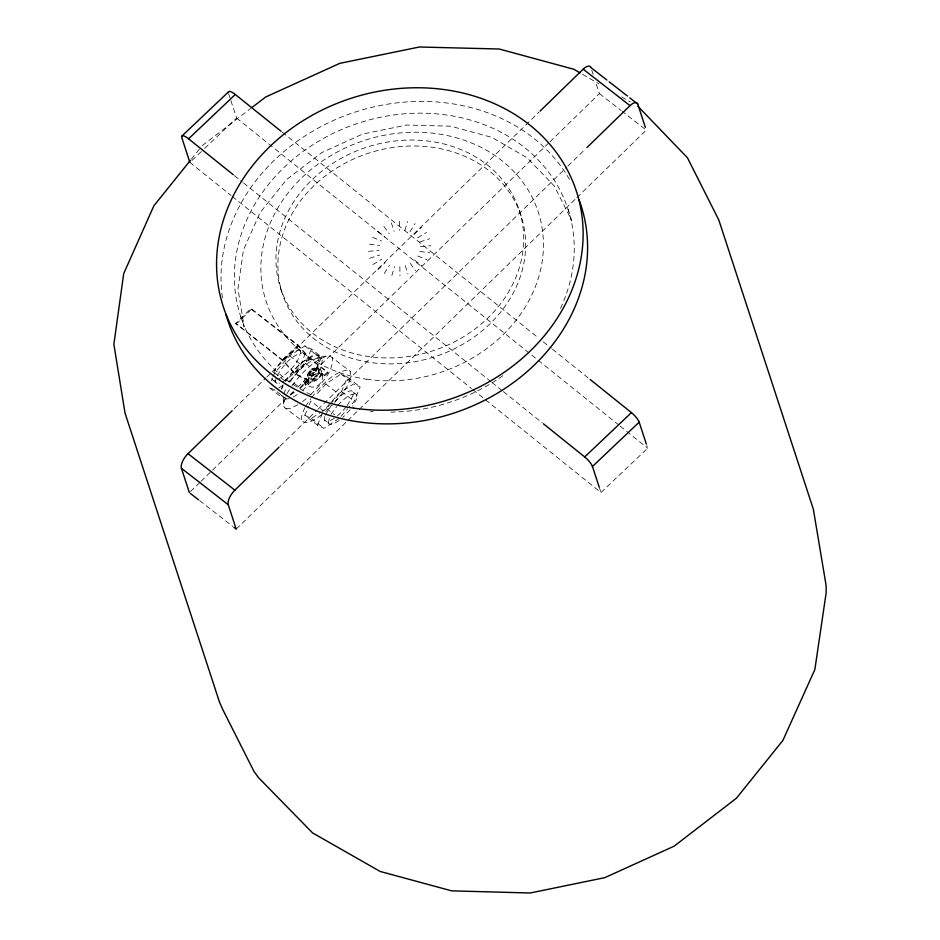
<?xml version="1.0" encoding="UTF-8"?>
<svg xmlns="http://www.w3.org/2000/svg" width="940" height="940" viewBox="0 0 940 940"><rect width="100%" height="100%" fill="white"/><g stroke="black" fill="none" stroke-linecap="round" stroke-linejoin="round"><path stroke-width="0.7" stroke-dasharray="4.7 3.53" d="M321.539 414.775C316.569 418.535 311.011 422.636 304.525 422.636L284.186 407.185C282.693 400.581 283.328 393.202 286.583 387.174M339.129 420.544L333.994 423.646L330.175 424.539L324.453 420.11L324.711 416.514M328.248 423.071L329.728 416.89M334.899 401.462C339.457 396.798 344.604 391.686 351.302 390.652L353.228 392.109L352.958 395.705L347.177 405.669M353.228 392.109L357.036 395.07L356.765 398.666L352.664 406.233M276.125 377.856L275.538 381.711L277.159 383.508L279.544 383.144M283.457 404.024L286.477 394.741M404.893 230.5L407.502 221.464M391.874 275.561L394.483 266.561M271.401 380.712L272.494 378.115M273.035 376.811L274.668 372.921L289.637 355.814L304.842 345.92L311.363 349.01L321.504 356.906L315.535 371.194L300.553 388.302L290.413 380.406L288.075 381.922M281.554 388.608L283.175 384.707M290.413 380.406L305.382 363.298L311.363 349.01M339.223 418.406L324.018 428.311L317.497 425.209L304.819 415.339L308.626 406.245M309.166 404.952L310.799 401.051L323.478 410.921L338.447 393.825L353.652 383.92L360.173 387.022L354.204 401.298L348.587 407.713M317.497 425.209L322.937 412.225M330.293 404.259L341.526 391.428L347.495 377.152L340.973 374.049L325.769 383.955L315.476 395.705M281.518 389.336L283.034 385.929M304.948 407.561L302.363 413.365L301.411 418.006L302.139 421.167M325.322 415.221L331.338 405.363M273.399 372.757C279.051 362.934 287.44 352.042 299.096 349.751L304.513 354.498C302.339 366.565 292.105 376.118 281.976 382.251M277.206 375.718C282.858 365.895 291.236 355.003 302.892 352.712M319.189 372.945L317.92 368.515L319.189 372.945L316.733 376.975L312.409 379.548L308.767 379.173L307.498 374.731L309.953 370.713L314.277 368.139C326.65 366.729 324.464 385.964 313.937 386.974C303.69 388.855 304.595 371.3 313.384 369.479M318.355 369.831L314.712 369.455L310.388 372.04L307.921 376.059L307.498 374.731M308.767 379.173L308.332 377.845L311.974 378.221L316.298 375.647L318.754 371.629M409.922 231.863L415.034 223.508M285.431 381.722C293.315 370.806 303.127 357.846 317.132 355.438L322.032 358.951C323.09 371.723 310.952 381.64 302.88 390.159M286.994 393.578L289.685 389.195M305.618 406.456L310.717 398.689M384.331 273.517L389.454 265.197M330.939 414.305L336.92 406.374M322.162 373.262L321.269 374.496A16.944 14.453 -18.1 0 1 317.826 377.774L312.409 380.359L308.778 380.441L294.478 373.086L282.599 359.903L235.693 323.384L251.039 308.449L297.957 344.968L309.824 358.152L327.566 371.97L327.86 372.851L324.723 375.906L322.162 373.262L324.723 375.906M322.444 374.144L321.562 375.377A16.944 14.453 -18.1 0 1 318.108 378.656L312.703 381.24L309.072 381.323L294.761 373.967L282.893 360.784L235.693 323.384M289.732 382.039C299.261 368.868 312.456 355.531 329.999 355.99L350.326 371.441C352.336 383.473 341.725 393.602 334.84 402.355M291.894 385.858C300.988 373.85 311.81 361.912 326.145 356.319M311.587 397.538C321.221 386.14 332.313 372.158 347.953 369.972L350.326 371.441M191.337 159.201L200.479 147.827M284.808 380.818L299.778 363.71L314.982 353.816L321.504 356.906M321.868 411.579L326.544 408.536L329.353 405.328M341.091 416.267L347.647 408.782M337.812 405.399C342.571 400.334 347.976 394.777 355.109 393.613L357.036 395.07M346.343 406.856C340.785 412.86 334.852 420.086 326.368 421.578L324.453 420.11M350.138 409.816L342.912 417.301M414.246 234.366L421.531 227.257M235.987 324.265L251.333 309.331L251.039 308.449M234.26 408.689L265.785 378.009M266.843 376.987L271.049 372.886M272.095 371.864L539.031 112.13M303.514 381.476L306.393 378.679L307.662 379.666L308.52 382.31L305.641 385.106L304.372 384.119L303.514 381.476L304.783 382.463L305.641 385.106M190.421 491.608L199.891 482.396M200.937 481.374L211.453 471.152M212.499 470.129L286.101 398.513M290.307 394.412L293.456 391.346M297.663 387.257L548.948 142.739M550.006 141.717L599.414 93.624L595.384 81.287M304.783 382.463L307.662 379.666M304.372 384.119L307.251 381.323L306.393 378.679M324.429 375.025L327.566 371.97M280.05 446.171L316.839 410.38M317.885 409.358L566.949 167.003M568.007 165.981L584.821 149.625M236.21 529.103L346.613 421.684M347.659 420.662L358.175 410.428M359.233 409.405L575.821 198.645M576.866 197.623L646.262 130.096L622.268 111.425M377.845 269.768L385.13 262.695M299.837 387.785C307.909 379.267 320.046 369.349 318.989 356.577M310.623 394.777C319.976 384.531 333.923 372.498 332.372 357.459M325.816 411.379L332.255 405.246M192.018 160.399L203.698 149.319M204.755 148.32L236.621 118.099L230.429 99.158M472.726 389.548L600.966 492.537L647.695 448.216L646.802 445.478M312.033 371.03C302.809 382.627 324.958 371.641 313.525 369.267M302.515 401.65L307.862 397.397M202.3 145.559L250.71 108.464M278.722 388.02L283.398 384.965M290.037 395.153L294.714 392.109M304.819 415.339L311.34 418.441L320.704 412.343M290.178 394.683L294.831 391.769M293.221 397.056L297.874 394.142M297.874 404.74L290.425 408.324L286.571 408.653L284.186 407.185M417.583 237.82L426.525 232.462M372.839 264.575L381.793 259.228M278.181 379.29C288.298 373.156 298.532 363.604 300.706 351.537L299.096 349.751M312.914 370.501L315.417 370.09L316.404 370.853M419.698 242.015L429.697 238.748M369.667 258.277L379.678 255.034M317.238 368.421C313.76 368.421 307.944 371.218 309.859 375.507M271.731 378.75L273.352 380.547L275.737 380.183M420.45 246.656L430.826 245.716M368.539 251.321L378.926 250.393M317.168 358.058L320.176 357.799L322.032 358.951M289.262 398.689L286.242 398.948L281.342 395.435L283.199 396.574M419.781 251.427L429.839 252.86M369.538 244.165L379.596 245.634M417.748 255.986L426.784 259.71M372.581 237.315L381.628 241.063M582.565 74.342L598.921 83.789M621.587 96.891L630.399 101.978M599.414 93.624L621.129 110.532M414.493 260.051L421.884 265.808M377.481 231.228L384.883 236.998M347.495 377.152L360.173 387.022M304.842 345.92L314.982 353.816M340.973 374.049L353.652 383.92M251.333 309.331L298.238 345.849L310.106 359.033L327.86 372.851M305.382 363.298L315.535 371.194M341.526 391.428L354.204 401.298M289.637 355.814L299.778 363.71M325.769 383.955L338.447 393.825M307.251 381.323L308.52 382.31M326.544 408.536L334.616 414.81M274.668 372.921L283.68 379.936M273.352 380.547L277.159 383.508M311.34 418.441L324.018 428.311M199.656 500.644L232.791 526.435M282.235 132.199L538.691 338.153M543.273 341.831L551.287 348.258M552.426 349.187L589.063 378.609M236.621 118.099L619.072 425.233M620.212 426.149L647.695 448.216M234.366 175.592L242.379 182.031M243.519 182.947L490.821 381.546M491.961 382.474L502.265 390.746M503.405 391.663L542.333 422.93M189.892 162.42L231.111 195.52M232.262 196.437L471.575 388.631M322.655 375.213C317.109 369.772 306.334 378.597 308.261 385.423M309.565 374.625C312.092 377.093 316.991 373.086 316.11 369.972M306.652 380.488C312.197 385.929 322.972 377.116 321.045 370.278M410.216 263.329L415.48 270.72M383.884 226.317L389.16 233.731M591.801 70.324L593.14 74.436M568.077 209.385L571.708 220.489L554.4 186.155L527.105 157.791L491.69 137.322L450.565 126.16L406.527 125.055L362.593 134.079L321.75 152.621L286.782 179.422L260.063 212.651L243.425 250.04L237.996 289.05L244.153 327.014L240.523 315.911M519.221 210.161A125.537 107.031 -18.1 0 1 368.762 356.565A125.537 107.031 -18.1 0 1 311.528 180.233A125.537 107.031 -18.1 0 1 519.221 210.161L521.16 216.106A125.537 107.031 -18.1 0 1 370.713 362.511A125.537 107.031 -18.1 0 1 313.478 186.179A125.537 107.031 -18.1 0 1 521.16 216.106M599.18 487.061L600.966 492.537M228.655 93.742L229.983 97.807M314.277 368.139L314.712 369.455M316.298 375.647L316.733 376.975M309.953 370.713L310.388 372.04M311.974 378.221L312.409 379.548M280.461 287.805L282.399 293.75M305.899 378.62L306.193 379.502M391.369 222.909L394.154 231.463M405.222 265.585L407.995 274.116M399.43 221.264L399.512 230.359M399.864 266.69L399.947 275.772M222.451 297.792A185.756 158.39 -18.1 0 1 353.005 112.788A185.756 158.39 -18.1 0 1 570.004 180.292M311.093 394.8A172.22 146.84 -18.1 0 1 257.478 199.868A172.22 146.84 -18.1 0 1 482.009 123.857A172.22 146.84 -18.1 0 1 559.323 310.764M502.888 375.695A172.22 146.84 -18.1 0 1 390.923 412.108M373.204 411.52A172.22 146.84 -18.1 0 1 370.289 411.274M297.957 344.968L282.599 359.903L282.893 360.784L298.238 345.849L297.957 344.968M309.824 358.152L294.478 373.086L294.761 373.967L310.106 359.033L309.824 358.152M275.209 390.3L268.687 387.21L278.828 395.106L285.361 398.196L275.209 390.3M366.706 379.22A143.186 122.083 -18.1 0 0 538.314 212.229A143.186 122.083 -18.1 0 0 301.423 178.095A143.186 122.083 -18.1 0 0 366.706 379.22"/><path stroke-width="1.41" d="M190.421 160.329L153.878 205.79L123.716 273.575L113.869 344.287L125.032 413.106L219.561 702.321L222.757 709.5L254.059 771.576L258.512 777.639L312.55 832.887L380.124 871.439L451.635 890.85L530.16 893L604.784 877.666L674.168 846.164L736.408 798.236L782.867 740.462L814.863 669.527L826.119 593.058L826.131 585.538L813.347 509.221L718.818 220.007L687.434 157.755L637.955 106.338M189.375 492.63L181.408 468.273A12.479 5.652 -52.1 0 1 188.024 453.679L232.157 410.733M540.077 111.108L583.164 69.172A9.059 4.101 -52.1 0 1 590.661 67.046M233.931 527.328L236.21 529.103L228.256 504.745A12.479 5.652 -52.1 0 1 234.871 490.151L279.004 447.205M586.924 147.568L630.011 105.644A9.059 4.101 -52.1 0 1 637.743 104.046L645.357 127.358M182.078 135.9L228.808 91.579M189.892 162.42L181.937 138.062A12.479 3.173 46.5 0 1 188.564 138.815L235.294 94.494L281.084 131.271M543.485 423.846L584.704 456.946L631.422 412.625A9.059 2.303 46.5 0 1 639.177 422.166L646.344 444.103M599.18 487.061L592.447 466.487L639.177 422.166M251.861 107.583L265.703 96.985L339.74 63.368L419.381 47L499.199 49.009L573.753 69.243L580.039 72.885M590.896 67.574L606.899 80.029M609.179 81.804L627.462 96.044M629.741 97.819L637.743 104.046M583.164 69.172L630.011 105.644M188.024 453.679L234.871 490.151M181.408 468.273L228.256 504.745M190.514 493.524L198.516 499.751M590.214 379.525L631.422 412.625M188.564 138.815L233.214 174.675M228.432 92.379A12.479 3.173 46.5 0 1 235.294 94.494M584.704 456.946A9.059 2.303 46.5 0 1 592.447 466.487M579.087 199.832A185.756 158.39 -18.1 0 1 453.197 413.295A185.756 158.39 -18.1 0 1 226.011 314.653M353.863 408.172A185.756 158.39 -18.1 0 0 576.49 191.537A185.756 158.39 -18.1 0 0 269.169 147.239A185.756 158.39 -18.1 0 0 353.863 408.172"/></g></svg>
